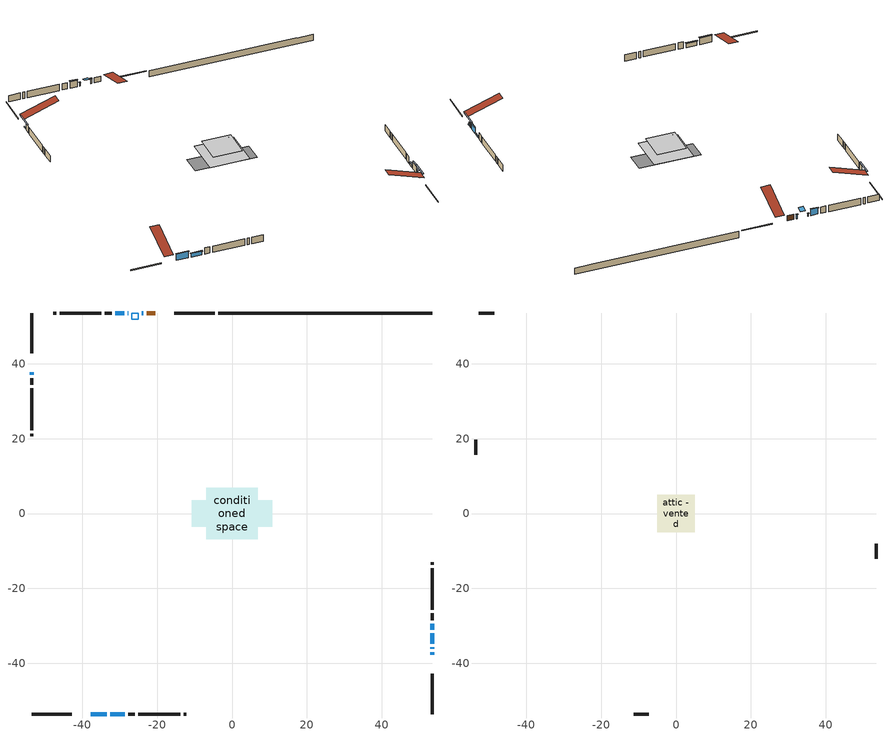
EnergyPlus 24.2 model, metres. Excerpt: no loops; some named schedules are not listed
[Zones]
conditioned space
 floor adiabatic (AdiabaticFloorConstruction): -6.86,-6.86 -6.86,6.86 6.86,6.86 6.86,-6.86 z0.46
 floor foundation (Slab1 construction): -10.78,-3.54 -10.78,3.54 10.78,3.54 10.78,-3.54 z-1.92
 wall outside (RimJoist1 construction): -4.65,53.58 -15.39,53.58 / -53.58,-53.58 -42.84,-53.58 / -53.58,53.58 -53.58,42.84 / 53.58,-53.58 53.58,-42.84 z0.46:0.76
 wall outside (AdiabaticWallConstruction 1): -20.51,53.58 -22.75,53.58 z0.46:2.49
 wall outside (AdiabaticWallConstruction): -23.68,53.58 -24.08,53.58 / 53.58,-36.19 53.58,-35.68 z0.46:2.09; -37.72,-53.58 -33.45,-53.58 / 53.58,-34.75 53.58,-32.01 / -28.79,53.58 -31.23,53.58 z0.46:2.9; 53.58,-37.72 53.58,-37.12 / -53.58,37.72 -53.58,37.12 z0.46:0.79; 53.58,-31.08 53.58,-29.44 z0.46:1.07; -27.69,53.58 -27.87,53.58 z0.46:1.53; -32.52,-53.58 -28.72,-53.58 z0.46:1.87
 wall outside (Wall1 construction): -32.16,53.58 -34.01,53.58 / -27.79,-53.58 -25.94,-53.58 / -53.58,36.19 -53.58,34.34 / 53.58,-28.52 53.58,-26.67 z0.46:2.9
 wall outside (Wall2 construction): -34.94,53.58 -46.09,53.58 / -25.01,-53.58 -13.86,-53.58 / -53.58,33.41 -53.58,22.26 / 53.58,-25.74 53.58,-14.59 z0.46:2.9
 wall outside (Wall3 construction): -47.02,53.58 -47.7,53.58 / -12.93,-53.58 -12.25,-53.58 / -53.58,21.34 -53.58,20.65 / 53.58,-13.66 53.58,-12.97 z0.46:2.9
 wall foundation (FoundationWall1 construction): -3.72,53.58,-1.92 -3.72,53.58,0.46 47.85,53.58,0.46 47.85,53.58,0.39 53.58,53.58,0.39 53.58,53.58,-1.92
 window (WindowConstruction 6): -23.68,53.58 -24.08,53.58 z0.46:2.08
 window (WindowConstruction 5): -37.72,-53.58 -33.45,-53.58 z0.46:2.9
 window (WindowConstruction 8): 53.58,-37.72 53.58,-37.12 z0.46:0.79
 window (WindowConstruction 9): -53.58,37.72 -53.58,37.12 z0.46:0.79
 window (WindowConstruction 7): 53.58,-36.19 53.58,-35.68 z0.46:2.08
 window (WindowConstruction): 53.58,-34.75 53.58,-32.01 z0.46:2.9
 window (WindowConstruction 1): 53.58,-31.08 53.58,-29.45 z0.46:1.07
 window (WindowConstruction 2): -27.69,53.58 -27.87,53.58 z0.46:1.53
 window (WindowConstruction 3): -28.79,53.58 -31.23,53.58 z0.46:2.9
 window (WindowConstruction 4): -32.52,-53.58 -28.72,-53.58 z0.46:1.87
 door (Door): -20.51,53.58 -22.75,53.58 z0.46:2.49
 ceiling adiabatic (AdiabaticFloorConstruction): 6.86,-6.86 6.86,6.86 -6.86,6.86 -6.86,-6.86 z0.46
 roof outside (AdiabaticRoofConstruction): -26.76,53.58,2.9 -26.76,51.92,3.45 -25.01,51.92,3.45 -25.01,53.58,2.9
 skylight (SkylightConstruction): -26.76,53.58,2.9 -26.76,51.93,3.45 -25.01,51.93,3.45 -25.01,53.58,2.9
attic - vented
 floor to conditioned space (Floor1 construction Reversed): -5.04,-5.04 -5.04,5.04 5.04,5.04 5.04,-5.04 z2.9
 floor to conditioned space (Floor2 construction Reversed): -3.9,-3.9 -3.9,3.9 3.9,3.9 3.9,-3.9 z2.9
 wall outside (Wall4 construction): -48.63,53.58 -52.65,53.58 / -11.32,-53.58 -7.3,-53.58 / -53.58,19.72 -53.58,15.7 / 53.58,-12.05 53.58,-8.02 z0.46:2.9
 roof outside (Roof1 construction): -19.58,53.58,2.9 -19.58,41.2,7.03 -16.32,41.2,7.03 -16.32,53.58,2.9; -38.65,-53.58,2.9 -38.65,-41.2,7.03 -41.91,-41.2,7.03 -41.91,-53.58,2.9; -53.58,38.65,2.9 -41.2,38.65,7.03 -41.2,41.91,7.03 -53.58,41.91,2.9; 53.58,-38.65,2.9 41.2,-38.65,7.03 41.2,-41.91,7.03 53.58,-41.91,2.9
shading: -24.28,53.58 -23.48,53.58 -23.48,54 -24.28,54 z2.29; -33.25,-53.58 -37.92,-53.58 -37.92,-54 -33.25,-54 z3.1; 53.58,-34.48 53.58,-40.36 54,-40.36 54,-34.48 z3.43; -53.58,34.48 -53.58,40.36 -54,40.36 -54,34.48 z3.43; 53.58,-35.48 53.58,-36.39 54,-36.39 54,-35.48 z2.29; 53.58,-31.81 53.58,-34.96 54,-34.96 54,-31.81 z3.1; 53.58,-29.24 53.58,-31.28 54,-31.28 54,-29.24 z1.27; -28.07,53.58 -27.49,53.58 -27.49,54 -28.07,54 z1.73; -31.43,53.58 -28.59,53.58 -28.59,54 -31.43,54 z3.1; -28.52,-53.58 -32.72,-53.58 -32.72,-54 -28.52,-54 z2.07
[Building]
Building 1: Terrain=Suburbs
[Site:Location]
Saskatoon Intl AP_SK: Latitude {deg}=52.17; Longitude {deg}=-106.7; Time Zone {hr}=-6; Elevation {m}=504; Keep Site Location Information=Yes
[Site:GroundTemperature:Shallow]
-3.29371, -5.9198, -6.13011, -4.88389, 0.118965, 5.09852, 9.41553, 12.1502, 12.3826, 10.1583, 5.95142, 1.12462
[Site:WaterMainsTemperature]
Calculation Method=Schedule; Temperature Schedule=mains temperature schedule
[Material] Roughness=Rough; Thermal Absorptance=0.9
Name | Thickness {m} | Conductivity {W/m-K} | Density {kg/m3} | Specific Heat {J/kg-K} | Solar Absorptance | Visible Absorptance
asphalt or fiberglass shingles | 0.00635 | 0.162714 | 1121.4 | 1465.45 | 0.84 | 0.84
asphalt or fiberglass shingles 1 | 0.00635 | 0.162714 | 1121.4 | 1465.45 | 0.7 | 0.7
ceiling loosefill ins | 0.254 | 0.0480833 | 16.02 | 1046.75 | 0.7 | 0.7
ceiling loosefill ins 1 | 0.169333 | 0.0480833 | 16.02 | 1046.75 | 0.7 | 0.7
ceiling stud and cavity | 0.1397 | 1.16667 | 65.682 | 1177.47 | 0.7 | 0.7
ceiling stud and cavity 1 | 0.1397 | 0.0766543 | 65.682 | 1177.47 | 0.7 | 0.7
concrete 4.0 in. | 0.1016 | 1.803125 | 2242.8 | 837.4 | 0.7 | 0.7
concrete 8.0 in. | 0.2032 | 1.803125 | 2242.8 | 837.4 | 0.7 | 0.7
door material | 0.04445 | 0.0451087 | 512.64 | 1214.23 | 0.7 | 0.7
exterior vertical ins | 0.0722076 | 0.029427 | 32.04 | 1214.23 | 0.7 | 0.7
floor covering | 0.0127 | 0.0433444 | 54.468 | 1339.84 | 0.6 | 0.6
floor rigid ins; roof rigid ins; wall rigid ins 1 | 0.512978 | 0.029427 | 32.04 | 1214.23 | 0.7 | 0.7
floor stud and cavity | 0.1397 | 1.75129 | 37.0049 | 1207.88 | 0.7 | 0.7
furniture material conditioned space 1 | 0.1524 | 0.115458 | 640.8 | 1214.23 | 0.6 | 0.6
gypsum board | 0.0127 | 0.160291 | 801 | 837.4 | 0.6 | 0.6
gypsum board 1 | 0.0127 | 0.160291 | 801 | 837.4 | 0.7 | 0.7
osb sheathing 0.5 in. | 0.0127 | 0.115458 | 512.64 | 1214.23 | 0.7 | 0.7
osb sheathing 0.75 in. | 0.01905 | 0.115458 | 512.64 | 1214.23 | 0.7 | 0.7
rim joist stud and cavity | 0.0508 | 0.281587 | 50.32683 | 1063.81 | 0.6 | 0.6
roof stud and cavity | 0.18415 | 1.78685 | 37.0049 | 1207.88 | 0.6 | 0.6
wall rigid ins | 0.051816 | 0.029427 | 32.04 | 1214.23 | 0.7 | 0.7
wall stud and cavity | 0.1397 | 0.702165 | 139.0536 | 1170.24 | 0.7 | 0.7
wall stud and cavity 1 | 0.1397 | 0.249497 | 139.0536 | 1170.24 | 0.7 | 0.7
wall stud and cavity 2 | 0.1397 | 0.387032 | 139.0536 | 1170.24 | 0.7 | 0.7
wall stud and cavity 3 | 0.0889 | 6.1454 | 50.32683 | 1063.81 | 0.6 | 0.6
wall stud and cavity 4 | 0.0889 | 0.380278 | 52.3479 | 1209.89 | 0.7 | 0.7
wall stud and cavity 5 | 0.0889 | 0.391764 | 83.0341 | 1211.67 | 0.7 | 0.7
wood siding | 0.0254 | 0.102417 | 544.68 | 1172.36 | 0.4 | 0.4
wood siding 1 | 0.00254 | 0.102417 | 544.68 | 1172.36 | 0.4 | 0.4
wood siding 2; wood siding 3; wood siding 4 | 0.0254 | 0.102417 | 544.68 | 1172.36 | 0.7 | 0.7
[WindowMaterial:SimpleGlazingSystem]
Name | U-Factor {W/m2-K} | Solar Heat Gain Coefficient
SkylightMaterial | 2.20447 | 0.6237
WindowMaterial | 2.32855 | 0.67
WindowMaterial 1 | 2.631753 | 0.53
WindowMaterial 2 | 6.078299 | 0.51
WindowMaterial 3 | 2.33479 | 0.67
WindowMaterial 4 | 2.421667 | 0.63
WindowMaterial 5 | 2.31151 | 0.67
WindowMaterial 6 | 4.40726 | 0.64
WindowMaterial 7 | 4.15402 | 0.66
WindowMaterial 8 | 2.66525 | 0.39
[Construction]
AdiabaticFloorConstruction: floor stud and cavity, floor rigid ins, osb sheathing 0.75 in., floor covering
AdiabaticRoofConstruction: asphalt or fiberglass shingles 1, roof rigid ins, osb sheathing 0.75 in., roof stud and cavity
AdiabaticWallConstruction: wood siding 3, wall rigid ins 1, wall stud and cavity 4, gypsum board
AdiabaticWallConstruction 1: wood siding 4, wall rigid ins 1, wall stud and cavity 4, gypsum board
Door: door material
Floor1 construction Reversed: gypsum board, ceiling stud and cavity, ceiling loosefill ins
Floor2 construction Reversed: gypsum board, ceiling stud and cavity 1, ceiling loosefill ins 1
FoundationWall1 construction: concrete 8.0 in., gypsum board 1
furniture construction conditioned space 1: furniture material conditioned space 1
PartitionWallConstruction: gypsum board, wall stud and cavity 5, gypsum board
RimJoist1 construction: wood siding 2, rim joist stud and cavity
Roof1 construction: asphalt or fiberglass shingles
SkylightConstruction: SkylightMaterial
Slab1 construction: concrete 4.0 in.
Wall1 construction: wood siding, wall rigid ins, osb sheathing 0.5 in., wall stud and cavity, gypsum board
Wall2 construction: wood siding, wall rigid ins, osb sheathing 0.5 in., wall stud and cavity 1, gypsum board
Wall3 construction: wood siding, wall rigid ins, osb sheathing 0.5 in., wall stud and cavity 2, gypsum board
Wall4 construction: wood siding 1, wall stud and cavity 3
WindowConstruction: WindowMaterial
WindowConstruction 1: WindowMaterial 1
WindowConstruction 2: WindowMaterial 2
WindowConstruction 3: WindowMaterial 3
WindowConstruction 4: WindowMaterial 4
WindowConstruction 5: WindowMaterial 5
WindowConstruction 6: WindowMaterial 6
WindowConstruction 7: WindowMaterial 7
WindowConstruction 8; WindowConstruction 9: WindowMaterial 8
[Zone] Multiplier=1; Part of Total Floor Area=Yes
Name | Volume {m3}
attic - vented | 112.081
conditioned space | 852.6
[Space]
Name | Zone | Volume {m3}
attic - vented 1 | attic - vented | 112.081
conditioned space 1 | conditioned space | 852.6
[ZoneInfiltration:EffectiveLeakageArea]
infil attic - vented 1: Zone or Space=attic - vented 1; Schedule=Always On Discrete; Effective Air Leakage Area {cm2}=5565.1; Stack Coefficient=0.000456565; Wind Coefficient=1.44368e-05
[ZoneMixing]
whole house fan mix: Zone or Space=attic - vented; Schedule=Always On Continuous; Design Flow Rate Calculation Method=Flow/Zone; Design Flow Rate {m3/s}=0; Source Zone or Space=conditioned space
[SurfaceProperty:ExposedFoundationPerimeter]
Slab1: Exposed Perimeter Calculation Method=TotalExposedPerimeter; Total Exposed Perimeter {m}=57.303
[InternalMass] Zone or ZoneList=conditioned space; Space or SpaceList=conditioned space 1
Name | Construction | Surface Area {m2}
furniture mass conditioned space 1 | furniture construction conditioned space 1 | 136.404
partition wall mass | PartitionWallConstruction | 341.01
[Lights]
interior lighting: Zone or ZoneList or Space or SpaceList=conditioned space 1; Schedule=interior lighting schedule; Design Level Calculation Method=LightingLevel; Lighting Level {W}=343.2; Return Air Fraction=0; Fraction Radiant=0.6; Fraction Visible=0.2; Fraction Replaceable=1
[People]
occupants: Zone or ZoneList or Space or SpaceList=conditioned space 1; Number of People Schedule=occupants schedule; Number of People Calculation Method=People; Number of People=3; Fraction Radiant=0.314171; Sensible Heat Fraction=0.56303; Activity Level Schedule=occupants activity schedule; Carbon Dioxide Generation Rate {m3/s-W}=0; Enable ASHRAE 55 Comfort Warnings=No; Mean Radiant Temperature Calculation Type=EnclosureAveraged
[ElectricEquipment] Zone or ZoneList or Space or SpaceList=conditioned space 1; Design Level Calculation Method=EquipmentLevel
Name | Schedule | Design Level {W} | Fraction Latent | Fraction Radiant | Fraction Lost
clothes dryer | clothes dryer schedule | 140.772 | 0.015 | 0.081 | 0.85
clothes washer | clothes washer schedule | 32.1985 | 0.03 | 0.162 | 0.7
cooking range | cooking range schedule | 215.147 | 0.08 | 0.432 | 0.2
dishwasher | dishwasher schedule | 66.8632 | 0.3 | 0.18 | 0.4
fridge | fridge schedule | 72.9452 | 0 | 0.6 | 0
mech vent house fan | mech vent house fan schedule | 15.3 | 0 | 0 | 1
mech vent house fan cfis | mech vent house fan cfis schedule | 0 | 0 | 0 | 0
misc plug loads | misc plug loads schedule | 494.7 | 0.045 | 0.513 | 0.1
whole house fan | Always On Discrete | 0 | 0 | 0 | 1
[OtherEquipment] Zone or ZoneList or Space or SpaceList=conditioned space 1; Design Level Calculation Method=EquipmentLevel
Name | Fuel Type | Schedule | Design Level {W} | Fraction Latent | Fraction Radiant | Fraction Lost
clothes dryer 1 | Electricity | clothes dryer schedule | 0 | 0.015 | 0.081 | 0.85
cooking range 1 | Electricity | cooking range schedule | 0 | 0.08 | 0.432 | 0.2
general water use latent | None | general water use schedule | 62.594 | 1 | 0 | 0
general water use sensible | None | general water use schedule | -61.6891 | 0 | 0.6 | 0
mech vent house fan latent load | None | Always On Discrete | 0 | 1 | 0 | 0
mech vent house fan sensible load | None | Always On Discrete | 0 | 0 | 0 | 0
water heater energy adjustment1 | NaturalGas | Always On Discrete | 0.01 | 0 | 0 | 1
[ZoneInfiltration:DesignFlowRate] Zone or ZoneList or Space or SpaceList=conditioned space 1; Schedule=Always On Discrete; Design Flow Rate Calculation Method=Flow/Zone; Design Flow Rate {m3/s}=0
infil flow; natural vent flow; whole house fan flow
[AvailabilityManager:Scheduled]
central ac and furnace airloop Availability Manager: Schedule=Always On Discrete
[Foundation:Kiva]
Foundation Kiva 1: Initial Indoor Air Temperature {C}=21; Wall Height Above Grade {m}=0.460004; Wall Depth Below Slab {m}=0.2032; Custom Block Material Name 1=exterior vertical ins; Custom Block Depth 1 {m}=2.38; Custom Block X Position 1 {m}=0.2159; Custom Block Z Position 1 {m}=0
[Foundation:Kiva:Settings]
Soil Conductivity {W/m-K}=0.849921; Soil Density {kg/m3}=1842.3; Soil Specific Heat {J/kg-K}=418.7; Ground Solar Absorptivity=0.9; Ground Thermal Absorptivity=0.9; Ground Surface Roughness {m}=0.03; Far-Field Width {m}=40; Deep-Ground Boundary Condition=ZeroFlux; Deep-Ground Depth {m}=40; Minimum Cell Dimension {m}=0.2; Maximum Cell Growth Coefficient=3; Simulation Timestep=Timestep
[Exterior:Lights]
exterior lighting: Schedule=exterior lighting schedule; Design Level {W}=75.6
[EnergyManagementSystem:GlobalVariable]
central_ac_and_furnace_airloop_Fan_RTF
infil_program_Qfan
infil_program_Qinf
natural_vent_program_Qnv
natural_vent_program_Qwhf
[EnergyManagementSystem:Sensor]
Name | Output:Variable or Output:Meter Index Key | Output:Variable or Output:Meter
airflow_gain | infil flow | Infiltration Sensible Heat Gain Energy
airflow_gain_1 | natural vent flow | Infiltration Sensible Heat Gain Energy
airflow_gain_2 | whole house fan flow | Infiltration Sensible Heat Gain Energy
airflow_loss | infil flow | Infiltration Sensible Heat Loss Energy
airflow_loss_1 | natural vent flow | Infiltration Sensible Heat Loss Energy
airflow_loss_2 | whole house fan flow | Infiltration Sensible Heat Loss Energy
clg_load_cond |  | Cooling:EnergyTransfer:Zone:CONDITIONED SPACE
clg_sp_s; clg_sp_s_1 | cooling setpoint | Schedule Value
clothes_dryer_exhaust_0_sch_s | clothes dryer exhaust 0 schedule | Schedule Value
cool_season | cooling season schedule | Schedule Value
htg_load_cond |  | Heating:EnergyTransfer:Zone:CONDITIONED SPACE
htg_sp_s; htg_sp_s_1 | heating setpoint | Schedule Value
ig_ee_conv | clothes dryer | Electric Equipment Convective Heating Energy
ig_ee_conv_2 | cooking range | Electric Equipment Convective Heating Energy
ig_ee_conv_4 | fridge | Electric Equipment Convective Heating Energy
ig_ee_conv_5 | misc plug loads | Electric Equipment Convective Heating Energy
ig_ee_conv_6 | whole house fan | Electric Equipment Convective Heating Energy
ig_ee_rad | clothes dryer | Electric Equipment Radiant Heating Energy
ig_ee_rad_2 | cooking range | Electric Equipment Radiant Heating Energy
ig_ee_rad_4 | fridge | Electric Equipment Radiant Heating Energy
ig_ee_rad_5 | misc plug loads | Electric Equipment Radiant Heating Energy
ig_ee_rad_6 | whole house fan | Electric Equipment Radiant Heating Energy
ig_lgt_conv | interior lighting | Lights Convective Heating Energy
ig_lgt_rad | interior lighting | Lights Radiant Heating Energy
ig_lgt_vis | interior lighting | Lights Visible Radiation Heating Energy
ig_oe_conv | clothes dryer 1 | Other Equipment Convective Heating Energy
ig_oe_conv_1 | cooking range 1 | Other Equipment Convective Heating Energy
ig_oe_conv_2 | general water use latent | Other Equipment Convective Heating Energy
ig_oe_conv_3 | general water use sensible | Other Equipment Convective Heating Energy
ig_oe_conv_4 | water heater energy adjustment1 | Other Equipment Convective Heating Energy
ig_oe_rad | clothes dryer 1 | Other Equipment Radiant Heating Energy
ig_oe_rad_1 | cooking range 1 | Other Equipment Radiant Heating Energy
ig_oe_rad_2 | general water use latent | Other Equipment Radiant Heating Energy
ig_oe_rad_3 | general water use sensible | Other Equipment Radiant Heating Energy
ig_oe_rad_4 | water heater energy adjustment1 | Other Equipment Radiant Heating Energy
ig_ppl_conv | occupants | People Convective Heating Energy
ig_ppl_rad | occupants | People Radiant Heating Energy
im_conv | furniture mass conditioned space 1 | Surface Inside Face Convection Heat Gain Energy
im_conv_1 | partition wall mass | Surface Inside Face Convection Heat Gain Energy
im_ig | furniture mass conditioned space 1 | Surface Inside Face Internal Gains Radiation Heat Gain Energy
im_ig_1 | partition wall mass | Surface Inside Face Internal Gains Radiation Heat Gain Energy
im_lgt | furniture mass conditioned space 1 | Surface Inside Face Lights Radiation Heat Gain Energy
im_lgt_1 | partition wall mass | Surface Inside Face Lights Radiation Heat Gain Energy
im_sol | furniture mass conditioned space 1 | Surface Inside Face Solar Radiation Heat Gain Energy
im_sol_1 | partition wall mass | Surface Inside Face Solar Radiation Heat Gain Energy
im_surf | furniture mass conditioned space 1 | Surface Inside Face Net Surface Thermal Radiation Heat Gain Energy
im_surf_1 | partition wall mass | Surface Inside Face Net Surface Thermal Radiation Heat Gain Energy
mv_conv | mech vent house fan | Electric Equipment Convective Heating Energy
mv_conv_1 | mech vent house fan cfis | Electric Equipment Convective Heating Energy
mv_conv_2 | mech vent house fan latent load | Other Equipment Convective Heating Energy
mv_conv_3 | mech vent house fan sensible load | Other Equipment Convective Heating Energy
mv_rad | mech vent house fan | Electric Equipment Radiant Heating Energy
mv_rad_1 | mech vent house fan cfis | Electric Equipment Radiant Heating Energy
mv_rad_2 | mech vent house fan latent load | Other Equipment Radiant Heating Energy
mv_rad_3 | mech vent house fan sensible load | Other Equipment Radiant Heating Energy
natural_vent_s | natural vent schedule | Schedule Value
out_pb_s |  | Site Outdoor Air Barometric Pressure
out_wt_s |  | Site Outdoor Air Humidity Ratio
site_vw_s |  | Site Wind Speed
ss_back_out | Window1 | Surface Window Shortwave from Zone Back Out Window Heat Transfer Rate
ss_back_out_1 | Window12 | Surface Window Shortwave from Zone Back Out Window Heat Transfer Rate
ss_back_out_10 | Window9 | Surface Window Shortwave from Zone Back Out Window Heat Transfer Rate
ss_back_out_2 | Window13 | Surface Window Shortwave from Zone Back Out Window Heat Transfer Rate
ss_back_out_3 | Window15 | Surface Window Shortwave from Zone Back Out Window Heat Transfer Rate
ss_back_out_4 | Window17 | Surface Window Shortwave from Zone Back Out Window Heat Transfer Rate
ss_back_out_5 | Window2 | Surface Window Shortwave from Zone Back Out Window Heat Transfer Rate
ss_back_out_6 | Window3 | Surface Window Shortwave from Zone Back Out Window Heat Transfer Rate
ss_back_out_7 | Window4 | Surface Window Shortwave from Zone Back Out Window Heat Transfer Rate
ss_back_out_8 | Window7 | Surface Window Shortwave from Zone Back Out Window Heat Transfer Rate
ss_back_out_9 | Window8 | Surface Window Shortwave from Zone Back Out Window Heat Transfer Rate
ss_conv | Door1 | Surface Inside Face Convection Heat Gain Energy
ss_conv_1 | Window1 | Surface Inside Face Convection Heat Gain Energy
ss_conv_10 | Window8 | Surface Inside Face Convection Heat Gain Energy
ss_conv_11 | Window9 | Surface Inside Face Convection Heat Gain Energy
ss_conv_2 | Window12 | Surface Inside Face Convection Heat Gain Energy
ss_conv_3 | Window13 | Surface Inside Face Convection Heat Gain Energy
ss_conv_4 | Window15 | Surface Inside Face Convection Heat Gain Energy
ss_conv_5 | Window17 | Surface Inside Face Convection Heat Gain Energy
ss_conv_6 | Window2 | Surface Inside Face Convection Heat Gain Energy
ss_conv_7 | Window3 | Surface Inside Face Convection Heat Gain Energy
ss_conv_8 | Window4 | Surface Inside Face Convection Heat Gain Energy
ss_conv_9 | Window7 | Surface Inside Face Convection Heat Gain Energy
ss_ig | Door1 | Surface Inside Face Internal Gains Radiation Heat Gain Energy
ss_ig_1 | Window1 | Surface Inside Face Internal Gains Radiation Heat Gain Energy
ss_ig_10 | Window8 | Surface Inside Face Internal Gains Radiation Heat Gain Energy
ss_ig_11 | Window9 | Surface Inside Face Internal Gains Radiation Heat Gain Energy
ss_ig_2 | Window12 | Surface Inside Face Internal Gains Radiation Heat Gain Energy
ss_ig_3 | Window13 | Surface Inside Face Internal Gains Radiation Heat Gain Energy
ss_ig_4 | Window15 | Surface Inside Face Internal Gains Radiation Heat Gain Energy
ss_ig_5 | Window17 | Surface Inside Face Internal Gains Radiation Heat Gain Energy
ss_ig_6 | Window2 | Surface Inside Face Internal Gains Radiation Heat Gain Energy
ss_ig_7 | Window3 | Surface Inside Face Internal Gains Radiation Heat Gain Energy
ss_ig_8 | Window4 | Surface Inside Face Internal Gains Radiation Heat Gain Energy
ss_ig_9 | Window7 | Surface Inside Face Internal Gains Radiation Heat Gain Energy
ss_lgt | Door1 | Surface Inside Face Lights Radiation Heat Gain Energy
ss_sol | Door1 | Surface Inside Face Solar Radiation Heat Gain Energy
ss_surf | Door1 | Surface Inside Face Net Surface Thermal Radiation Heat Gain Energy
ss_surf_1 | Window1 | Surface Inside Face Net Surface Thermal Radiation Heat Gain Energy
ss_surf_10 | Window8 | Surface Inside Face Net Surface Thermal Radiation Heat Gain Energy
ss_surf_11 | Window9 | Surface Inside Face Net Surface Thermal Radiation Heat Gain Energy
ss_surf_2 | Window12 | Surface Inside Face Net Surface Thermal Radiation Heat Gain Energy
ss_surf_3 | Window13 | Surface Inside Face Net Surface Thermal Radiation Heat Gain Energy
ss_surf_4 | Window15 | Surface Inside Face Net Surface Thermal Radiation Heat Gain Energy
ss_surf_5 | Window17 | Surface Inside Face Net Surface Thermal Radiation Heat Gain Energy
ss_surf_6 | Window2 | Surface Inside Face Net Surface Thermal Radiation Heat Gain Energy
ss_surf_7 | Window3 | Surface Inside Face Net Surface Thermal Radiation Heat Gain Energy
ss_surf_8 | Window4 | Surface Inside Face Net Surface Thermal Radiation Heat Gain Energy
ss_surf_9 | Window7 | Surface Inside Face Net Surface Thermal Radiation Heat Gain Energy
ss_trans_in | Window1 | Surface Window Transmitted Solar Radiation Rate
ss_trans_in_1 | Window12 | Surface Window Transmitted Solar Radiation Rate
ss_trans_in_10 | Window9 | Surface Window Transmitted Solar Radiation Rate
ss_trans_in_2 | Window13 | Surface Window Transmitted Solar Radiation Rate
ss_trans_in_3 | Window15 | Surface Window Transmitted Solar Radiation Rate
ss_trans_in_4 | Window17 | Surface Window Transmitted Solar Radiation Rate
ss_trans_in_5 | Window2 | Surface Window Transmitted Solar Radiation Rate
ss_trans_in_6 | Window3 | Surface Window Transmitted Solar Radiation Rate
ss_trans_in_7 | Window4 | Surface Window Transmitted Solar Radiation Rate
ss_trans_in_8 | Window7 | Surface Window Transmitted Solar Radiation Rate
ss_trans_in_9 | Window8 | Surface Window Transmitted Solar Radiation Rate
ss_trans_out | Window1 | Surface Inside Face Initial Transmitted Diffuse Transmitted Out Window Solar Radiation Rate
ss_trans_out_1 | Window12 | Surface Inside Face Initial Transmitted Diffuse Transmitted Out Window Solar Radiation Rate
ss_trans_out_10 | Window9 | Surface Inside Face Initial Transmitted Diffuse Transmitted Out Window Solar Radiation Rate
ss_trans_out_2 | Window13 | Surface Inside Face Initial Transmitted Diffuse Transmitted Out Window Solar Radiation Rate
ss_trans_out_3 | Window15 | Surface Inside Face Initial Transmitted Diffuse Transmitted Out Window Solar Radiation Rate
ss_trans_out_4 | Window17 | Surface Inside Face Initial Transmitted Diffuse Transmitted Out Window Solar Radiation Rate
ss_trans_out_5 | Window2 | Surface Inside Face Initial Transmitted Diffuse Transmitted Out Window Solar Radiation Rate
ss_trans_out_6 | Window3 | Surface Inside Face Initial Transmitted Diffuse Transmitted Out Window Solar Radiation Rate
ss_trans_out_7 | Window4 | Surface Inside Face Initial Transmitted Diffuse Transmitted Out Window Solar Radiation Rate
ss_trans_out_8 | Window7 | Surface Inside Face Initial Transmitted Diffuse Transmitted Out Window Solar Radiation Rate
ss_trans_out_9 | Window8 | Surface Inside Face Initial Transmitted Diffuse Transmitted Out Window Solar Radiation Rate
s_conv | Floor1 | Surface Inside Face Convection Heat Gain Energy
s_conv_1 | Floor2 | Surface Inside Face Convection Heat Gain Energy
s_conv_10 | Wall1:0 | Surface Inside Face Convection Heat Gain Energy
s_conv_11 | Wall1:180 | Surface Inside Face Convection Heat Gain Energy
s_conv_12 | Wall1:270 | Surface Inside Face Convection Heat Gain Energy
